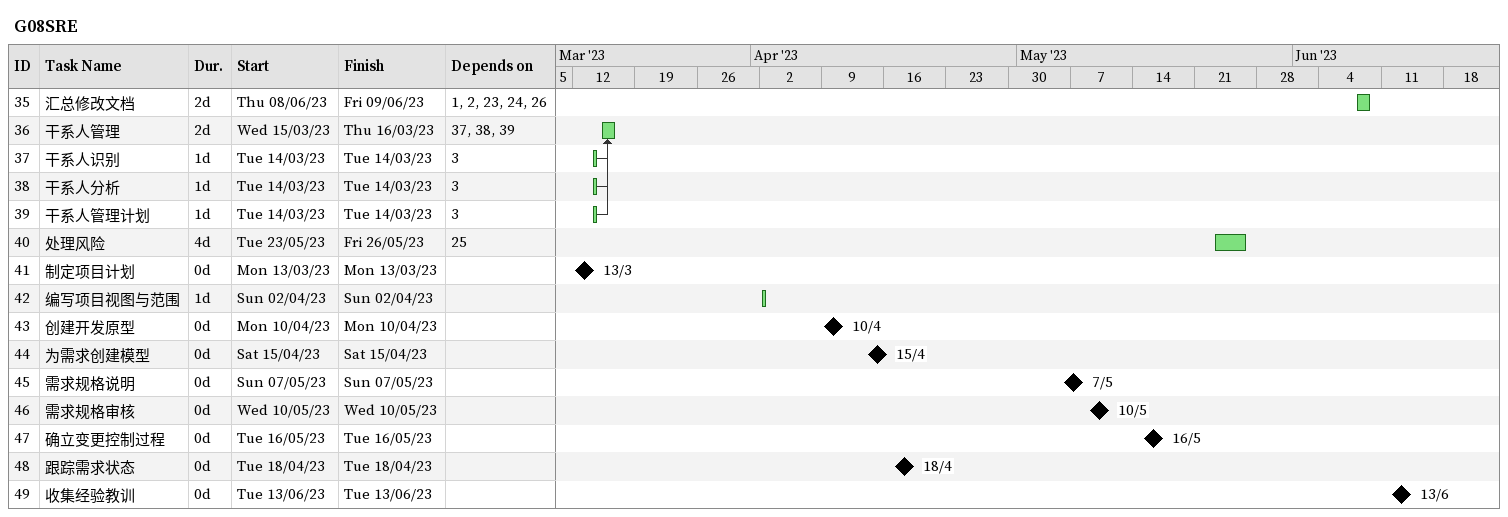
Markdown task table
G08SRE

| ID | Task | Duration | Start | Finish | Predecessors |
|---|---|---|---|---|---|
| 35 | 汇总修改文档 | 2d | 2023-06-08 | 2023-06-09 | 1, 2, 23, 24, 26 |
| 36 | 干系人管理 | 2d | 2023-03-15 | 2023-03-16 | 37, 38, 39 |
| 37 | 干系人识别 | 1d | 2023-03-14 | 2023-03-14 | 3 |
| 38 | 干系人分析 | 1d | 2023-03-14 | 2023-03-14 | 3 |
| 39 | 干系人管理计划 | 1d | 2023-03-14 | 2023-03-14 | 3 |
| 40 | 处理风险 | 4d | 2023-05-23 | 2023-05-26 | 25 |
| 41 | 制定项目计划 | 0d | 2023-03-13 | 2023-03-13 |  |
| 42 | 编写项目视图与范围 | 1d | 2023-04-02 | 2023-04-02 |  |
| 43 | 创建开发原型 | 0d | 2023-04-10 | 2023-04-10 |  |
| 44 | 为需求创建模型 | 0d | 2023-04-15 | 2023-04-15 |  |
| 45 | 需求规格说明 | 0d | 2023-05-07 | 2023-05-07 |  |
| 46 | 需求规格审核 | 0d | 2023-05-10 | 2023-05-10 |  |
| 47 | 确立变更控制过程 | 0d | 2023-05-16 | 2023-05-16 |  |
| 48 | 跟踪需求状态 | 0d | 2023-04-18 | 2023-04-18 |  |
| 49 | 收集经验教训 | 0d | 2023-06-13 | 2023-06-13 |  |
